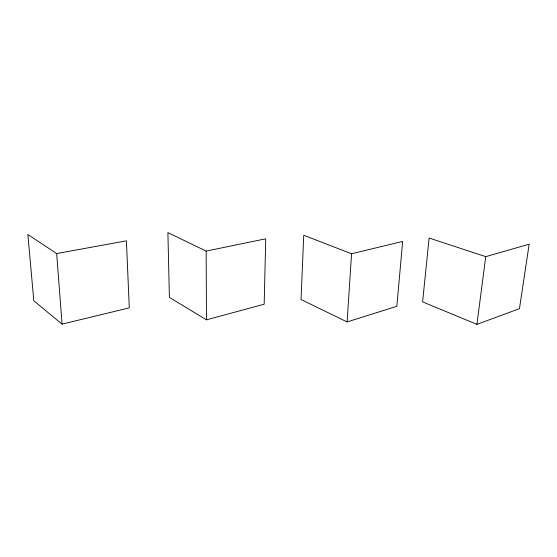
<?xml version="1.0" encoding="UTF-8"?>
<svg xmlns="http://www.w3.org/2000/svg" width="557" height="557" viewBox="0 0 557 557"><rect width="100%" height="100%" fill="white"/><g stroke="black" fill="none" stroke-linecap="round" stroke-linejoin="round"><path stroke-width="0.84" d="M347.115 321.932L351.571 253.769L303.739 235.263L301.045 299.52L347.115 321.932L396.842 306.301L402.648 241.425L351.571 253.769M476.917 324.369L485.739 256.652L529.15 244.21L519.458 308.682L476.917 324.369L422.596 301.901L429.113 238.041L485.739 256.652M206.48 319.836L264.171 304.213L265.731 238.807L206.153 251.089L167.901 232.631L169.391 297.403L206.48 319.836L206.153 251.089M62.078 324.125L129.287 307.861L126.404 240.826L56.654 253.581L27.85 234.462L33.824 300.836L62.078 324.125L56.654 253.581"/></g></svg>
